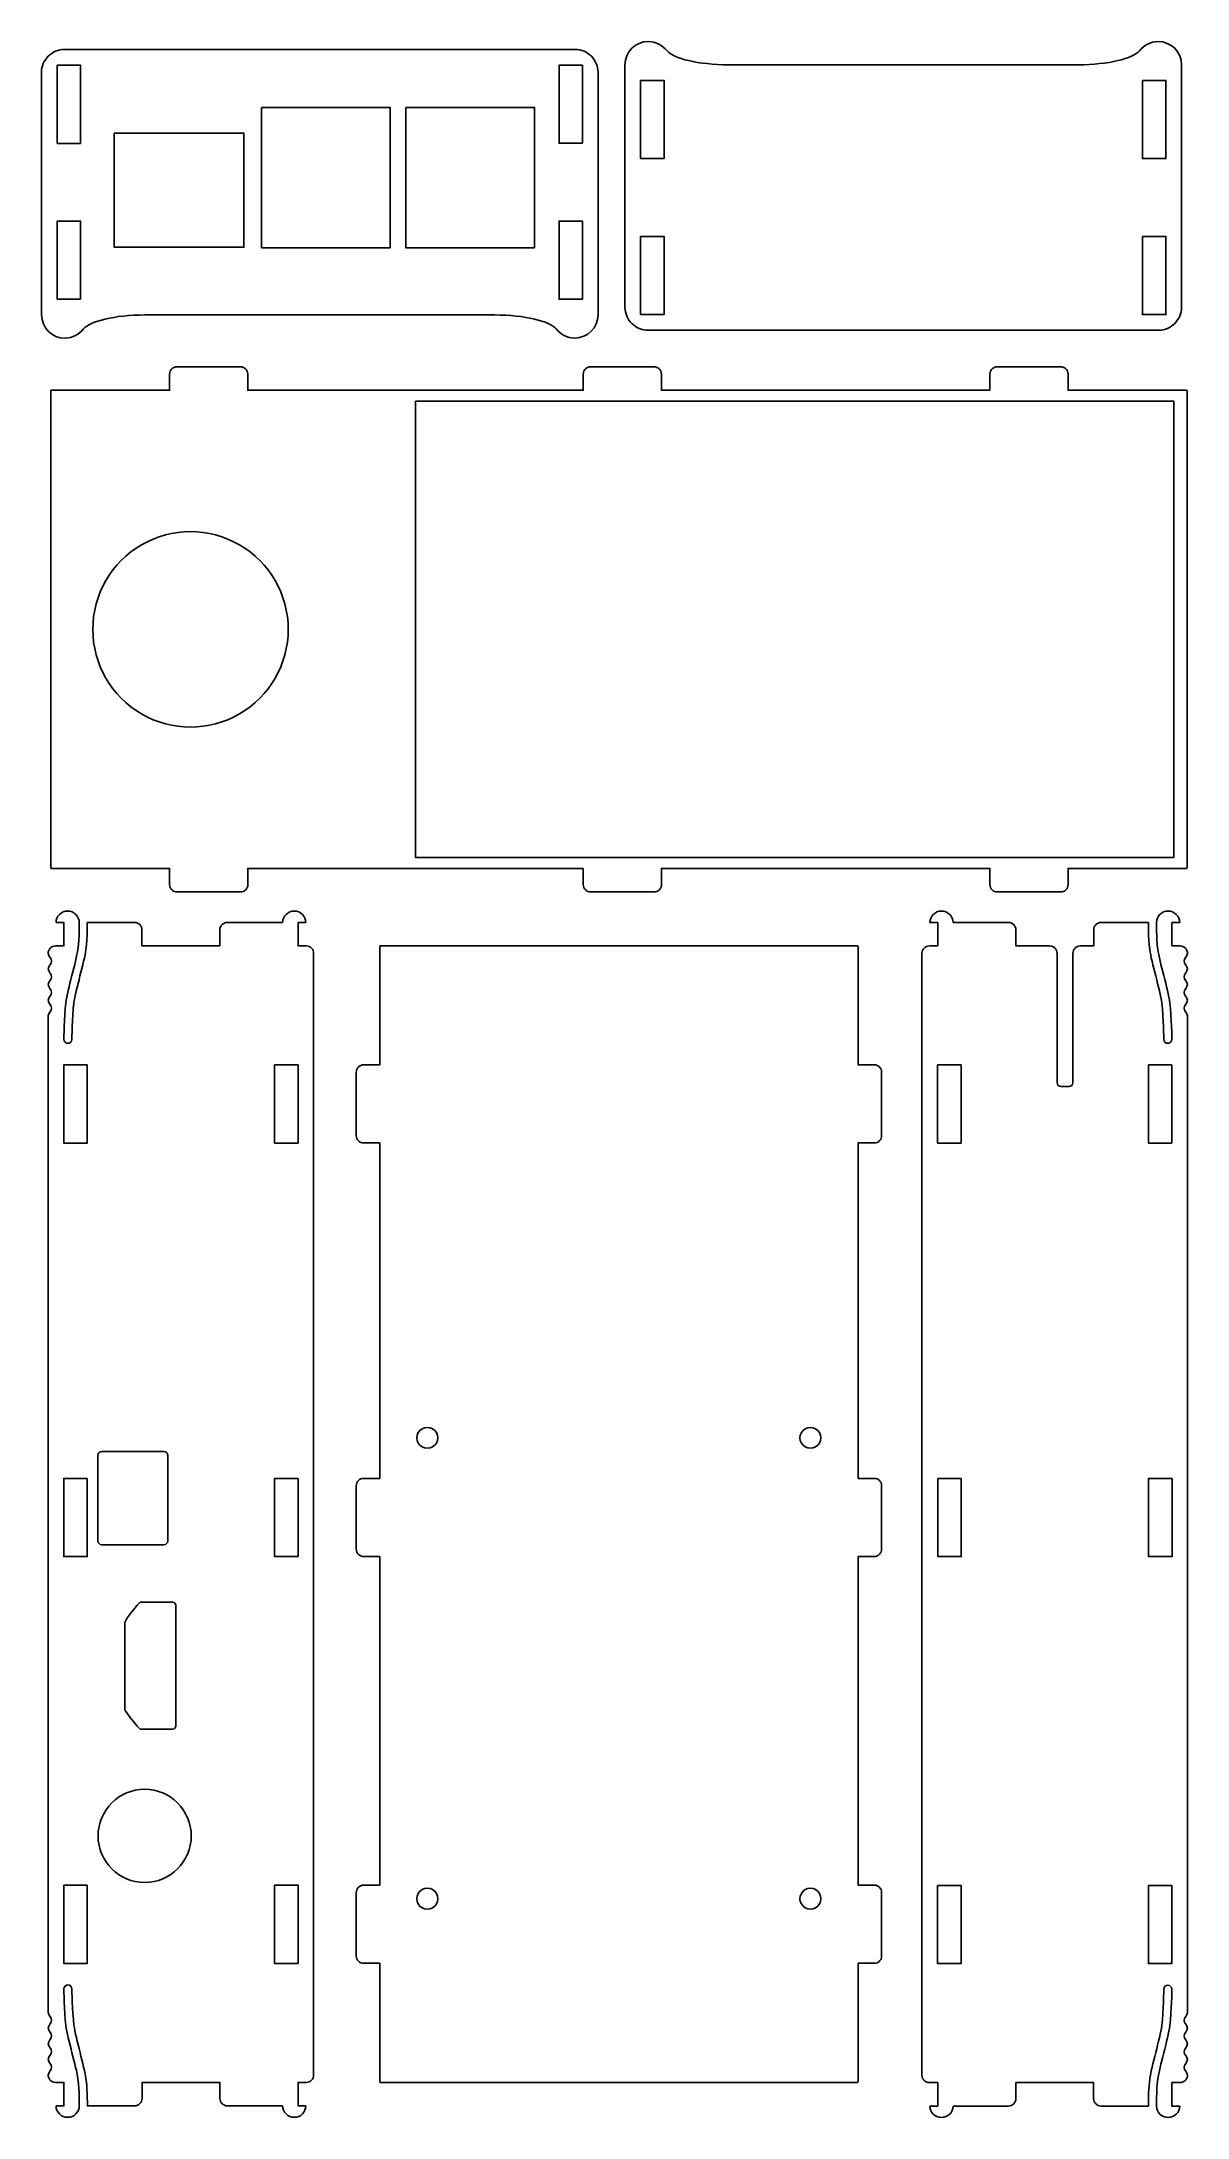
# Model space of a CAD drawing. Extents: x 50 to 197, y 7 to 273.
import ezdxf

# ---------------------------------------------------------------- set-up
doc = ezdxf.new("R2010")
doc.units = 0
doc.layers.add('case', color=7, linetype='CONTINUOUS')

msp = doc.modelspace()

# ---------------------------------------------------------------- linework, layer by layer
at = {"layer": 'case', "color": 1}
for points in [[(118.175625, 272.019759), (52.86764, 272.019759)], [(49.921947, 269.065247), (49.921947, 238.056083)], [(121.121321, 238.056083), (121.121321, 269.065247)], [(124.561995, 270.072034), (124.561995, 239.062868)], [(182.532202, 270.072034), (137.791161, 270.072034)], [(195.761369, 239.062868), (195.761369, 270.072034)], [(63.151116, 238.056083), (107.900973, 238.056083)], [(127.507689, 236.108353), (192.815675, 236.108353)], [(75.36881, 231.422228), (67.25492, 231.422228)], [(128.285476, 231.422228), (120.171586, 231.422228)], [(180.301085, 231.422228), (172.187195, 231.422228)], [(66.311239, 230.478547), (66.311239, 228.423615), (51.194712, 228.423615)], [(119.227905, 230.478547), (119.227905, 228.423615), (76.312489, 228.423615), (76.312489, 230.478547)], [(171.243516, 230.478547), (171.243516, 228.423615), (129.229155, 228.423615), (129.229155, 230.478547)], [(196.378933, 228.423615), (181.244766, 228.423615), (181.244766, 230.478547)], [(51.097697, 228.326603), (51.097697, 167.322506)], [(196.475945, 167.322506), (196.475945, 228.326603)], [(51.194712, 167.225491), (66.311239, 167.225491), (66.311239, 165.170562)], [(76.312489, 165.170562), (76.312489, 167.225491), (119.227905, 167.225491)], [(119.227905, 167.225491), (119.227905, 165.170562)], [(129.229155, 165.170562), (129.229155, 167.225491), (171.243516, 167.225491), (171.243516, 165.170562)], [(181.244766, 165.170562), (181.244766, 167.225491), (196.378933, 167.225491)], [(67.25492, 164.226881), (75.36881, 164.226881)], [(120.171586, 164.226881), (128.285476, 164.226881)], [(172.187195, 164.226881), (180.301085, 164.226881)], [(51.775036, 160.312181), (52.780453, 160.312181), (52.780453, 157.313571), (51.713309, 157.313571)], [(61.829203, 160.312181), (55.779081, 160.312181)], [(80.764558, 160.312181), (73.673725, 160.312181)], [(83.789619, 157.313571), (82.731286, 157.313571), (82.731286, 160.312181), (83.736702, 160.312181)], [(163.498242, 157.313481), (164.565394, 157.313481), (164.565394, 160.312094), (163.568798, 160.312094)], [(166.532131, 160.312094), (173.622965, 160.312094)], [(185.467477, 160.312094), (191.517616, 160.312094)], [(195.521643, 160.312094), (194.525048, 160.312094), (194.525048, 157.313481), (195.57456, 157.313481)], [(72.730036, 159.3685), (72.730036, 157.313571), (62.772892, 157.313571), (62.772892, 159.3685)], [(93.187719, 157.217657), (93.187719, 142.101127), (91.132791, 142.101127)], [(154.288832, 157.314669), (93.284734, 157.314669)], [(156.440775, 142.101127), (154.385844, 142.101127), (154.385844, 157.217657)], [(174.566643, 159.368412), (174.566643, 157.313481), (178.896992, 157.313481)], [(182.804006, 157.313481), (184.523798, 157.313481), (184.523798, 159.368412)], [(84.733388, 12.829517), (84.733388, 156.369889), (84.733308, 156.369889)], [(162.55456, 12.807993), (162.55456, 156.369802)], [(179.840673, 156.343344), (179.840673, 139.815704)], [(181.860325, 139.815704), (181.860325, 156.343344)], [(50.769619, 148.353014), (50.769619, 20.846392)], [(196.518241, 148.352927), (196.518241, 20.824868)], [(90.189109, 141.157449), (90.189109, 133.043559)], [(157.384457, 133.043559), (157.384457, 141.157449)], [(180.343381, 139.321814), (181.366435, 139.321814)], [(91.132791, 132.099877), (93.187719, 132.099877), (93.187719, 89.184461), (91.132791, 89.184461)], [(156.440775, 89.184461), (154.385844, 89.184461), (154.385844, 132.099877), (156.440775, 132.099877)], [(57.128456, 81.189031), (57.128456, 92.125141)], [(57.631165, 92.619031), (65.568665, 92.619031)], [(66.071373, 92.125141), (66.071373, 81.189031)], [(90.189109, 88.240783), (90.189109, 80.126893)], [(157.384457, 80.126893), (157.384457, 88.240783)], [(65.568665, 80.686323), (57.631165, 80.686323)], [(91.132791, 79.183211), (93.187719, 79.183211), (93.187719, 37.129887)], [(156.440775, 37.129887), (154.385844, 37.129887), (154.385844, 79.183211), (156.440775, 79.183211)], [(62.561225, 73.322085), (66.732831, 73.322085)], [(60.559308, 59.669585), (60.56804, 70.755626)], [(66.7241, 57.103127), (62.561305, 57.103127)], [(90.189109, 36.186206), (90.189109, 28.072321)], [(93.187719, 37.129887), (91.132791, 37.129887)], [(157.384457, 28.072321), (157.384457, 36.186206)], [(91.132791, 27.12864), (93.187719, 27.12864), (93.187719, 11.994473)], [(154.385844, 11.994473), (154.385844, 27.12864), (156.440775, 27.12864)], [(51.713309, 11.885836), (52.780453, 11.885836), (52.780453, 8.887225), (51.783873, 8.887225)], [(62.781808, 9.830907), (62.781808, 11.885836), (72.738952, 11.885836), (72.738952, 9.830907)], [(83.736808, 8.887225), (82.740202, 8.887225), (82.740202, 11.885836), (83.789725, 11.885836)], [(93.284734, 11.897459), (154.288832, 11.897459)], [(163.559977, 8.865701), (164.565394, 8.865701), (164.565394, 11.864312), (163.498242, 11.864312)], [(184.514977, 9.80938), (184.514977, 11.864312), (174.566643, 11.864312), (174.566643, 9.80938)], [(195.57456, 11.864312), (194.516227, 11.864312), (194.516227, 8.865701), (195.521643, 8.865701)], [(55.779161, 8.887225), (61.838119, 8.887225)], [(73.682642, 8.887225), (80.764638, 8.887225)], [(173.622965, 8.865701), (166.532131, 8.865701)], [(191.517616, 8.865701), (185.458658, 8.865701)]]:
    msp.add_lwpolyline(points, dxfattribs=at)
for points in [[(127.542967, 273.044186)], [(54.923482, 260.015917), (54.923482, 270.015924), (51.923483, 270.015924), (51.923483, 260.015917)], [(119.122891, 260.017002), (119.122891, 270.017006), (116.122892, 270.017006), (116.122892, 260.017002)], [(126.559562, 268.065633), (126.559562, 258.065632), (129.559561, 258.065632), (129.559561, 268.065633)], [(190.758969, 268.066718), (190.758969, 258.066714), (193.758968, 258.066714), (193.758968, 268.066718)], [(78.069584, 264.611444), (94.537339, 264.611444), (94.537339, 246.647318), (78.069584, 246.647318)], [(96.507163, 264.611444), (112.974919, 264.611444), (112.974919, 246.647318), (96.507163, 246.647318)], [(59.222718, 261.337908), (75.820292, 261.337908), (75.820292, 246.727546), (59.222718, 246.727546)], [(54.923482, 240.059931), (54.923482, 250.059938), (51.923483, 250.059938), (51.923483, 240.059931)], [(119.122891, 240.061043), (119.122891, 250.061049), (116.122892, 250.061049), (116.122892, 240.061043)], [(126.559562, 248.109697), (126.559562, 238.109696), (129.559561, 238.109696), (129.559561, 248.109697)], [(190.758969, 248.110795), (190.758969, 238.110794), (193.758968, 238.110794), (193.758968, 248.110795)], [(97.772917, 227.02453), (194.772915, 227.02453), (194.772915, 168.624531), (97.772917, 168.624531)], [(81.481459, 197.824558)], [(55.770244, 142.091208), (55.770244, 132.089958), (52.771642, 132.089958), (52.771642, 142.091208)], [(82.731286, 142.091208), (82.731286, 132.089958), (79.732683, 132.089958), (79.732683, 142.091208)], [(164.556575, 142.091121), (164.556575, 132.089871), (167.555185, 132.089871), (167.555185, 142.091121)], [(191.517616, 142.091121), (191.517616, 132.089871), (194.516227, 132.089871), (194.516227, 142.091121)], [(99.281783, 93.033694)], [(148.283086, 93.033694)], [(66.071373, 92.125141)], [(55.770244, 89.174542), (55.770244, 79.173292), (52.771642, 79.173292), (52.771642, 89.174542)], [(82.731286, 89.174542), (82.731286, 79.173292), (79.732683, 79.173292), (79.732683, 89.174542)], [(167.585369, 89.174542), (167.585369, 79.173292), (164.586767, 79.173292), (164.586767, 89.174542)], [(194.546416, 89.174542), (194.546416, 79.173292), (191.547805, 79.173292), (191.547805, 89.174542)], [(67.103248, 72.94285)], [(69.078786, 43.43299)], [(55.770244, 37.118267), (55.770244, 27.117017), (52.771642, 27.117017), (52.771642, 37.118267)], [(82.731286, 37.118267), (82.731286, 27.117017), (79.732683, 27.117017), (79.732683, 37.118267)], [(164.556575, 37.087922), (164.556575, 27.095493), (167.555185, 27.095493), (167.555185, 37.087922)], [(191.517616, 37.087922), (191.517616, 27.095493), (194.516227, 27.095493), (194.516227, 37.087922)], [(99.28083, 34.058985)], [(148.282134, 34.058985)]]:
    msp.add_lwpolyline(points, close=True, dxfattribs=at)
for points in [[(50.786253, 271.155455), (50.519679, 270.887959), (50.300336, 270.565463), (50.151253, 270.211774)], [(51.721114, 271.790455), (51.368643, 271.640854), (51.052827, 271.422951), (50.786253, 271.155455)], [(52.86764, 272.019759), (52.460867, 272.019759), (52.073585, 271.940056), (51.721114, 271.790455)], [(119.322154, 271.790455), (118.969682, 271.940056), (118.582401, 272.019759), (118.175625, 272.019759)], [(120.257015, 271.155455), (119.990444, 271.422954), (119.674627, 271.640854), (119.322154, 271.790455)], [(120.892015, 270.211774), (120.74293, 270.565469), (120.523588, 270.887956), (120.257015, 271.155455)], [(127.542967, 273.044186), (125.893776, 273.044186), (124.561995, 271.712184), (124.561995, 270.072034)], [(129.941855, 271.844743), (129.371493, 272.551008), (128.524027, 273.044186), (127.542967, 273.044186)], [(137.791161, 270.072034), (133.949607, 270.072034), (130.724175, 270.876013), (129.941855, 271.844743)], [(190.372687, 271.844743), (189.590367, 270.876013), (186.373757, 270.072034), (182.532202, 270.072034)], [(192.771577, 273.044186), (191.790515, 273.044186), (190.94305, 272.551008), (190.372687, 271.844743)], [(195.761369, 270.072034), (195.761369, 271.712184), (194.420767, 273.044186), (192.771577, 273.044186)], [(50.151253, 270.211774), (50.002169, 269.858084), (49.921947, 269.473425), (49.921947, 269.065247)], [(121.121321, 269.065247), (121.121321, 269.473433), (121.041102, 269.858079), (120.892015, 270.211774)], [(49.921947, 238.056083), (49.921947, 236.415931), (51.262548, 235.083913), (52.911739, 235.083913)], [(55.30181, 236.283375), (56.08413, 237.252094), (59.309559, 238.056083), (63.151116, 238.056083)], [(107.900973, 238.056083), (111.742527, 238.056083), (114.959136, 237.252094), (115.741458, 236.283375)], [(118.140348, 235.09275), (119.789538, 235.09275), (121.121321, 236.415957), (121.121321, 238.056083)], [(124.561995, 239.062868), (124.561995, 238.654685), (124.642216, 238.261212), (124.7913, 237.90752)], [(124.7913, 237.90752), (124.940384, 237.553828), (125.159726, 237.240154), (125.4263, 236.97266)], [(125.4263, 236.97266), (125.692874, 236.705163), (126.008691, 236.487261), (126.361161, 236.33766)], [(193.962202, 236.33766), (194.314672, 236.487261), (194.630489, 236.705163), (194.897062, 236.97266)], [(194.897062, 236.97266), (195.163635, 237.240154), (195.38298, 237.562646), (195.532062, 237.916339)], [(195.532062, 237.916339), (195.681147, 238.270031), (195.761369, 238.654685), (195.761369, 239.062868)], [(52.911739, 235.083913), (53.8928, 235.083913), (54.731447, 235.577096), (55.30181, 236.283375)], [(115.741458, 236.283375), (116.311818, 235.57707), (117.159286, 235.09275), (118.140348, 235.09275)], [(126.361161, 236.33766), (126.713632, 236.188059), (127.100916, 236.108353), (127.507689, 236.108353)], [(192.815675, 236.108353), (193.222451, 236.108353), (193.609732, 236.188059), (193.962202, 236.33766)], [(66.584644, 231.148823), (66.499244, 231.063426), (66.429553, 230.961877), (66.381795, 230.848963)], [(66.884504, 231.351672), (66.77159, 231.303914), (66.670041, 231.23422), (66.584644, 231.148823)], [(67.25492, 231.422228), (67.124611, 231.422228), (66.997417, 231.399421), (66.884504, 231.351672)], [(75.730406, 231.351672), (75.617492, 231.399429), (75.49912, 231.422228), (75.36881, 231.422228)], [(76.030268, 231.148823), (75.944869, 231.23422), (75.843322, 231.303914), (75.730406, 231.351672)], [(76.233114, 230.848963), (76.185357, 230.961877), (76.115665, 231.063426), (76.030268, 231.148823)], [(119.501309, 231.148823), (119.41591, 231.063426), (119.346219, 230.961877), (119.298461, 230.848963)], [(119.80117, 231.351672), (119.688256, 231.303914), (119.586706, 231.23422), (119.501309, 231.148823)], [(120.171586, 231.422228), (120.041276, 231.422228), (119.914083, 231.399421), (119.80117, 231.351672)], [(128.647071, 231.351672), (128.534158, 231.399429), (128.415786, 231.422228), (128.285476, 231.422228)], [(128.946934, 231.148823), (128.861535, 231.23422), (128.759988, 231.303914), (128.647071, 231.351672)], [(129.14978, 230.848963), (129.102022, 230.961877), (129.032331, 231.063426), (128.946934, 231.148823)], [(171.516918, 231.148823), (171.431521, 231.063426), (171.361827, 230.961877), (171.31407, 230.848963)], [(171.816779, 231.351672), (171.703865, 231.303914), (171.602315, 231.23422), (171.516918, 231.148823)], [(172.187195, 231.422228), (172.056885, 231.422228), (171.929695, 231.399421), (171.816779, 231.351672)], [(180.671501, 231.351672), (180.558588, 231.399429), (180.431395, 231.422228), (180.301085, 231.422228)], [(180.971362, 231.148823), (180.885965, 231.23422), (180.784415, 231.303914), (180.671501, 231.351672)], [(181.165391, 230.848963), (181.117631, 230.961877), (181.056761, 231.063426), (180.971362, 231.148823)], [(66.381795, 230.848963), (66.334038, 230.73605), (66.311239, 230.608856), (66.311239, 230.478547)], [(76.312489, 230.478547), (76.312489, 230.608856), (76.280871, 230.73605), (76.233114, 230.848963)], [(119.298461, 230.848963), (119.250704, 230.73605), (119.227905, 230.608856), (119.227905, 230.478547)], [(129.229155, 230.478547), (129.229155, 230.608856), (129.197537, 230.73605), (129.14978, 230.848963)], [(171.31407, 230.848963), (171.266313, 230.73605), (171.243516, 230.608856), (171.243516, 230.478547)], [(181.244766, 230.478547), (181.244766, 230.608856), (181.213149, 230.73605), (181.165391, 230.848963)], [(51.194712, 228.423615), (51.139311, 228.423615), (51.097697, 228.382001), (51.097697, 228.326603)], [(196.475945, 228.326603), (196.475945, 228.382001), (196.434297, 228.425552), (196.378933, 228.423615)], [(62.731459, 208.649876), (66.598972, 210.882786), (71.363945, 210.882786), (75.231459, 208.649876)], [(56.481459, 197.824558), (56.481459, 202.290378), (58.863945, 206.416966), (62.731459, 208.649876)], [(75.231459, 208.649876), (79.098972, 206.416966), (81.481459, 202.290378), (81.481459, 197.824558)], [(62.731459, 186.999241), (58.863945, 189.232151), (56.481459, 193.358738), (56.481459, 197.824558)], [(81.481459, 197.824558), (81.481459, 193.358738), (79.098972, 189.232151), (75.231459, 186.999241)], [(75.231459, 186.999241), (71.363945, 184.766331), (66.598972, 184.766331), (62.731459, 186.999241)], [(51.097697, 167.322506), (51.097697, 167.267105), (51.139311, 167.225491), (51.194712, 167.225491)], [(66.311239, 165.170562), (66.311239, 165.04025), (66.342857, 164.913059), (66.390614, 164.800145)], [(66.390614, 164.800145), (66.438371, 164.687229), (66.508065, 164.585677), (66.593462, 164.500283)], [(76.039087, 164.500283), (76.124484, 164.585677), (76.194175, 164.687229), (76.241935, 164.800145)], [(76.241935, 164.800145), (76.289692, 164.913059), (76.312489, 165.04025), (76.312489, 165.170562)], [(119.227905, 165.170562), (119.227905, 165.04025), (119.259522, 164.913059), (119.30728, 164.800145)], [(119.30728, 164.800145), (119.355037, 164.687229), (119.424731, 164.585677), (119.510128, 164.500283)], [(128.955753, 164.500283), (129.04115, 164.585677), (129.110841, 164.687229), (129.158601, 164.800145)], [(129.158601, 164.800145), (129.206358, 164.913059), (129.229155, 165.04025), (129.229155, 165.170562)], [(171.243516, 165.170562), (171.243516, 165.04025), (171.275131, 164.913059), (171.322891, 164.800145)], [(171.322891, 164.800145), (171.370649, 164.687229), (171.44034, 164.585677), (171.525737, 164.500283)], [(180.971362, 164.500283), (181.056761, 164.585677), (181.126453, 164.687229), (181.17421, 164.800145)], [(181.17421, 164.800145), (181.221967, 164.913059), (181.244766, 165.04025), (181.244766, 165.170562)], [(196.378933, 167.225491), (196.434331, 167.225491), (196.475945, 167.267105), (196.475945, 167.322506)], [(66.593462, 164.500283), (66.678859, 164.414888), (66.780409, 164.345194), (66.893322, 164.297437)], [(66.893322, 164.297437), (67.006239, 164.249677), (67.124611, 164.226881), (67.25492, 164.226881)], [(75.36881, 164.226881), (75.49912, 164.226881), (75.626311, 164.249688), (75.739227, 164.297437)], [(75.739227, 164.297437), (75.85214, 164.345194), (75.95369, 164.414888), (76.039087, 164.500283)], [(119.510128, 164.500283), (119.595525, 164.414888), (119.697075, 164.345194), (119.809988, 164.297437)], [(119.809988, 164.297437), (119.922904, 164.249677), (120.041276, 164.226881), (120.171586, 164.226881)], [(128.285476, 164.226881), (128.415786, 164.226881), (128.542976, 164.249688), (128.655893, 164.297437)], [(128.655893, 164.297437), (128.768806, 164.345194), (128.870356, 164.414888), (128.955753, 164.500283)], [(171.525737, 164.500283), (171.611136, 164.414888), (171.712683, 164.345194), (171.8256, 164.297437)], [(171.8256, 164.297437), (171.938513, 164.249677), (172.056885, 164.226881), (172.187195, 164.226881)], [(180.301085, 164.226881), (180.431395, 164.226881), (180.558588, 164.249688), (180.671501, 164.297437)], [(180.671501, 164.297437), (180.784415, 164.345194), (180.885965, 164.414888), (180.971362, 164.500283)], [(53.256703, 161.776208), (52.437076, 161.776208), (51.775036, 161.121777), (51.775036, 160.312181)], [(54.747206, 160.312181), (54.747206, 161.121777), (54.076329, 161.776208), (53.256703, 161.776208)], [(54.570809, 156.872598), (54.778427, 158.451996), (54.747206, 160.312181), (54.747206, 160.312181)], [(55.779081, 160.312181), (55.779081, 160.312181), (55.811043, 158.422363), (55.602684, 156.837321)], [(62.199619, 160.241625), (62.086722, 160.289382), (61.95951, 160.312181), (61.829203, 160.312181)], [(62.499498, 160.038779), (62.414091, 160.124176), (62.312543, 160.193867), (62.199619, 160.241625)], [(62.702328, 159.738916), (62.65457, 159.851832), (62.584879, 159.953379), (62.499498, 160.038779)], [(62.772892, 159.3685), (62.772892, 159.498812), (62.750138, 159.626003), (62.702328, 159.738916)], [(72.809411, 159.738916), (72.761654, 159.626003), (72.730036, 159.498812), (72.730036, 159.3685)], [(73.012267, 160.038779), (72.926859, 159.953379), (72.857168, 159.851832), (72.809411, 159.738916)], [(73.312119, 160.241625), (73.199221, 160.193867), (73.097674, 160.124176), (73.012267, 160.038779)], [(73.673725, 160.312181), (73.543418, 160.312181), (73.425043, 160.289374), (73.312119, 160.241625)], [(82.246225, 161.776208), (81.426599, 161.776208), (80.764558, 161.121777), (80.764558, 160.312181)], [(83.736702, 160.312181), (83.736702, 161.121777), (83.065851, 161.776208), (82.246225, 161.776208)], [(163.568798, 160.312094), (163.568798, 161.12169), (164.230839, 161.776121), (165.050465, 161.776121)], [(165.050465, 161.776121), (165.870088, 161.776121), (166.532131, 161.12169), (166.532131, 160.312094)], [(173.622965, 160.312094), (173.753275, 160.312094), (173.880465, 160.289287), (173.993381, 160.241537)], [(173.993381, 160.241537), (174.106295, 160.19378), (174.207845, 160.124086), (174.293242, 160.038689)], [(174.293242, 160.038689), (174.378639, 159.953292), (174.448332, 159.851742), (174.49609, 159.738829)], [(174.49609, 159.738829), (174.543847, 159.625915), (174.566643, 159.498722), (174.566643, 159.368412)], [(184.523798, 159.368412), (184.523798, 159.498722), (184.546605, 159.625915), (184.594352, 159.738829)], [(184.594352, 159.738829), (184.642109, 159.851742), (184.711803, 159.953292), (184.7972, 160.038689)], [(184.7972, 160.038689), (184.882597, 160.124086), (184.984146, 160.19378), (185.09706, 160.241537)], [(185.09706, 160.241537), (185.209976, 160.289294), (185.337167, 160.312094), (185.467477, 160.312094)], [(191.517616, 160.312094), (191.517616, 160.312094), (191.485636, 158.422273), (191.694006, 156.837231)], [(192.725881, 156.87251), (192.518249, 158.451906), (192.549491, 160.312094), (192.549491, 160.312094)], [(192.549491, 160.312094), (192.549491, 161.12169), (193.220353, 161.776121), (194.039977, 161.776121)], [(194.039977, 161.776121), (194.859603, 161.776121), (195.521643, 161.12169), (195.521643, 160.312094)], [(50.848994, 156.740306), (50.801237, 156.627392), (50.769619, 156.500199), (50.769619, 156.369889)], [(51.04304, 157.040166), (50.957632, 156.954769), (50.896752, 156.85322), (50.848994, 156.740306)], [(51.342892, 157.243014), (51.229968, 157.195257), (51.128421, 157.125566), (51.04304, 157.040166)], [(51.713309, 157.313571), (51.583002, 157.313571), (51.45579, 157.290764), (51.342892, 157.243014)], [(53.027415, 150.011071), (53.260433, 151.7837), (54.363164, 155.293202), (54.570809, 156.872598)], [(55.602684, 156.837321), (55.394324, 155.252279), (54.291488, 151.742015), (54.05929, 149.975791)], [(84.160036, 157.243014), (84.047138, 157.290772), (83.919926, 157.313571), (83.789619, 157.313571)], [(84.459914, 157.040166), (84.374507, 157.125566), (84.27296, 157.195257), (84.160036, 157.243014)], [(84.662744, 156.740306), (84.614987, 156.85322), (84.545295, 156.954769), (84.459914, 157.040166)], [(84.733308, 156.369889), (84.733308, 156.500199), (84.710554, 156.627392), (84.662744, 156.740306)], [(93.284734, 157.314669), (93.229333, 157.314669), (93.187719, 157.273055), (93.187719, 157.217657)], [(154.385844, 157.217657), (154.385844, 157.273055), (154.34423, 157.314669), (154.288832, 157.314669)], [(162.55456, 156.369802), (162.55456, 156.500112), (162.586178, 156.627302), (162.633935, 156.740219)], [(162.633935, 156.740219), (162.681693, 156.853132), (162.751389, 156.954682), (162.836783, 157.040079)], [(162.836783, 157.040079), (162.922178, 157.125476), (163.02373, 157.195167), (163.136644, 157.242927)], [(163.136644, 157.242927), (163.24956, 157.290684), (163.36812, 157.320495), (163.498242, 157.313481)], [(178.896992, 157.313481), (179.027301, 157.313481), (179.154495, 157.283146), (179.267408, 157.234106)], [(179.267408, 157.234106), (179.380322, 157.185068), (179.481872, 157.118943), (179.567268, 157.03126)], [(179.567268, 157.03126), (179.652668, 156.943575), (179.722359, 156.838517), (179.770117, 156.722579)], [(181.9397, 156.722579), (181.987457, 156.838517), (182.057148, 156.943575), (182.142548, 157.03126)], [(182.142548, 157.03126), (182.227945, 157.118943), (182.329495, 157.185068), (182.442408, 157.234106)], [(182.442408, 157.234106), (182.555322, 157.283146), (182.673768, 157.317838), (182.804006, 157.313481)], [(191.694006, 156.837231), (191.902379, 155.252189), (193.005215, 151.741927), (193.237408, 149.975704)], [(194.269283, 150.010981), (194.036249, 151.78361), (192.93351, 155.293115), (192.725881, 156.87251)], [(195.57456, 157.313481), (195.704872, 157.313481), (195.832063, 157.290674), (195.944977, 157.242927)], [(195.944977, 157.242927), (196.057893, 157.195167), (196.15944, 157.125476), (196.244839, 157.040079)], [(196.244839, 157.040079), (196.330236, 156.954682), (196.399928, 156.853132), (196.447685, 156.740219)], [(196.447685, 156.740219), (196.495442, 156.627302), (196.518241, 156.500112), (196.518241, 156.369802)], [(50.769619, 156.369889), (50.769619, 156.006177), (51.20179, 155.728185), (51.20179, 155.364473)], [(51.20179, 155.364473), (51.20179, 155.000761), (50.769619, 154.731587), (50.769619, 154.367875)], [(50.769619, 154.367875), (50.769619, 154.004165), (51.20179, 153.72617), (51.20179, 153.362458)], [(179.770117, 156.722579), (179.817874, 156.606641), (179.840673, 156.477141), (179.840673, 156.343344)], [(181.860325, 156.343344), (181.860325, 156.477141), (181.891943, 156.606641), (181.9397, 156.722579)], [(196.518241, 156.369802), (196.518241, 156.00609), (196.086089, 155.728095), (196.086089, 155.364385)], [(196.086089, 155.364385), (196.086089, 155.000673), (196.518241, 154.731497), (196.518241, 154.367787)], [(196.518241, 154.367787), (196.518241, 154.004073), (196.086089, 153.726077), (196.086089, 153.362371)], [(51.20179, 153.362458), (51.20179, 152.998748), (50.769619, 152.729572), (50.769619, 152.365862)], [(50.769619, 152.365862), (50.769619, 152.00215), (51.20179, 151.724155), (51.20179, 151.360446)], [(196.086089, 153.362371), (196.086089, 152.998658), (196.518241, 152.729485), (196.518241, 152.365773)], [(196.518241, 152.365773), (196.518241, 152.002063), (196.086089, 151.724068), (196.086089, 151.360356)], [(51.20179, 151.360446), (51.20179, 150.996736), (50.769619, 150.718741), (50.769619, 150.355029)], [(50.769619, 150.355029), (50.769619, 149.991317), (51.20179, 149.722143), (51.20179, 149.358431)], [(51.20179, 149.358431), (51.20179, 148.994719), (50.769619, 148.716727), (50.769619, 148.353014)], [(52.780453, 145.345583), (52.780453, 145.345583), (52.794476, 148.238445), (53.027415, 150.011071)], [(54.05929, 149.975791), (53.827144, 148.209571), (53.812328, 145.345583), (53.812328, 145.345583)], [(193.237408, 149.975704), (193.469593, 148.209481), (193.484352, 145.345496), (193.484352, 145.345496)], [(194.516227, 145.345496), (194.516227, 145.345496), (194.502309, 148.238355), (194.269283, 150.010981)], [(196.086089, 151.360356), (196.086089, 150.996646), (196.518241, 150.718651), (196.518241, 150.354939)], [(196.518241, 150.354939), (196.518241, 149.99123), (196.086089, 149.722053), (196.086089, 149.358344)], [(196.086089, 149.358344), (196.086089, 148.994632), (196.518241, 148.716637), (196.518241, 148.352927)], [(53.291998, 144.851696), (53.006592, 144.851696), (52.780453, 145.07039), (52.780453, 145.345583)], [(53.812328, 145.345583), (53.812328, 145.07039), (53.577378, 144.851696), (53.291998, 144.851696)], [(193.484352, 145.345496), (193.484352, 145.0703), (193.719317, 144.851606), (194.0047, 144.851606)], [(194.0047, 144.851606), (194.290082, 144.851606), (194.516227, 145.0703), (194.516227, 145.345496)], [(90.259666, 141.519044), (90.211906, 141.40613), (90.189109, 141.287758), (90.189109, 141.157449)], [(90.462511, 141.818907), (90.377117, 141.733507), (90.307423, 141.63196), (90.259666, 141.519044)], [(90.762374, 142.021752), (90.649458, 141.973995), (90.547905, 141.904304), (90.462511, 141.818907)], [(91.132791, 142.101127), (91.002478, 142.101127), (90.875288, 142.069512), (90.762374, 142.021752)], [(156.811192, 142.030574), (156.698278, 142.078331), (156.571085, 142.101127), (156.440775, 142.101127)], [(157.111052, 141.827725), (157.025655, 141.913122), (156.924105, 141.982816), (156.811192, 142.030574)], [(157.3139, 141.527865), (157.266143, 141.640779), (157.196449, 141.742328), (157.111052, 141.827725)], [(157.384457, 141.157449), (157.384457, 141.287758), (157.361649, 141.414949), (157.3139, 141.527865)], [(179.840673, 139.815704), (179.840673, 139.542958), (180.066378, 139.321814), (180.343381, 139.321814)], [(181.366435, 139.321814), (181.643435, 139.321814), (181.860325, 139.542958), (181.860325, 139.815704)], [(90.189109, 133.043559), (90.189109, 132.913249), (90.211916, 132.786056), (90.259666, 132.673142)], [(157.3139, 132.681961), (157.361657, 132.794877), (157.384457, 132.913249), (157.384457, 133.043559)], [(90.259666, 132.673142), (90.307423, 132.560229), (90.377117, 132.458679), (90.462511, 132.373282)], [(90.462511, 132.373282), (90.547905, 132.287882), (90.649458, 132.218191), (90.762374, 132.170434)], [(90.762374, 132.170434), (90.875288, 132.122677), (91.002478, 132.099877), (91.132791, 132.099877)], [(156.440775, 132.099877), (156.571085, 132.099877), (156.698278, 132.131495), (156.811192, 132.179252)], [(156.811192, 132.179252), (156.924105, 132.227012), (157.025655, 132.296704), (157.111052, 132.382101)], [(157.111052, 132.382101), (157.196449, 132.467497), (157.266143, 132.569047), (157.3139, 132.681961)], [(98.12337, 95.042207), (98.362313, 95.456497), (98.803897, 95.711711), (99.281783, 95.711711)], [(99.281783, 95.711711), (99.759668, 95.711711), (100.201253, 95.456497), (100.440195, 95.042207)], [(147.124674, 95.042207), (147.363616, 95.456497), (147.805201, 95.711711), (148.283086, 95.711711)], [(148.283086, 95.711711), (148.760972, 95.711711), (149.202556, 95.456497), (149.441499, 95.042207)], [(98.12337, 93.703198), (97.884427, 94.117489), (97.884427, 94.627916), (98.12337, 95.042207)], [(99.281783, 93.033694), (98.803897, 93.033694), (98.362313, 93.288907), (98.12337, 93.703198)], [(100.440195, 93.703198), (100.201253, 93.288907), (99.759668, 93.033694), (99.281783, 93.033694)], [(100.440195, 95.042207), (100.679138, 94.627916), (100.679138, 94.117489), (100.440195, 93.703198)], [(147.124674, 93.703198), (146.885731, 94.117489), (146.885731, 94.627916), (147.124674, 95.042207)], [(148.283086, 93.033694), (147.805201, 93.033694), (147.363616, 93.288907), (147.124674, 93.703198)], [(149.441499, 93.703198), (149.202556, 93.288907), (148.760972, 93.033694), (148.283086, 93.033694)], [(149.441499, 95.042207), (149.680442, 94.627916), (149.680442, 94.117489), (149.441499, 93.703198)], [(57.128456, 92.125141), (57.128456, 92.402141), (57.354146, 92.619031), (57.631165, 92.619031)], [(65.568665, 92.619031), (65.845657, 92.619031), (66.071373, 92.402141), (66.071373, 92.125141)], [(90.259666, 88.602378), (90.211906, 88.489464), (90.189109, 88.371092), (90.189109, 88.240783)], [(90.462511, 88.902241), (90.377117, 88.816841), (90.307423, 88.715294), (90.259666, 88.602378)], [(90.762374, 89.105086), (90.649458, 89.057329), (90.547905, 88.987638), (90.462511, 88.902241)], [(91.132791, 89.184461), (91.002478, 89.184461), (90.875288, 89.152846), (90.762374, 89.105086)], [(156.811192, 89.113908), (156.698278, 89.161665), (156.571085, 89.184461), (156.440775, 89.184461)], [(157.111052, 88.911059), (157.025655, 88.996456), (156.924105, 89.06615), (156.811192, 89.113908)], [(157.3139, 88.611199), (157.266143, 88.724113), (157.196449, 88.825662), (157.111052, 88.911059)], [(157.384457, 88.240783), (157.384457, 88.371092), (157.361649, 88.498283), (157.3139, 88.611199)], [(57.631165, 80.686323), (57.354146, 80.686323), (57.128456, 80.912028), (57.128456, 81.189031)], [(66.071373, 81.189031), (66.071373, 80.912028), (65.845657, 80.686323), (65.568665, 80.686323)], [(90.189109, 80.126893), (90.189109, 79.996583), (90.211916, 79.86939), (90.259666, 79.756476)], [(90.259666, 79.756476), (90.307423, 79.643563), (90.377117, 79.542013), (90.462511, 79.456616)], [(157.111052, 79.465435), (157.196449, 79.550831), (157.266143, 79.652381), (157.3139, 79.765295)], [(157.3139, 79.765295), (157.361657, 79.878211), (157.384457, 79.996583), (157.384457, 80.126893)], [(90.462511, 79.456616), (90.547905, 79.371216), (90.649458, 79.301525), (90.762374, 79.253768)], [(90.762374, 79.253768), (90.875288, 79.206011), (91.002478, 79.183211), (91.132791, 79.183211)], [(156.440775, 79.183211), (156.571085, 79.183211), (156.698278, 79.214829), (156.811192, 79.262586)], [(156.811192, 79.262586), (156.924105, 79.310346), (157.025655, 79.380038), (157.111052, 79.465435)], [(60.56804, 70.755626), (60.568146, 70.962271), (62.354586, 73.322085), (62.561225, 73.322085)], [(66.732831, 73.322085), (66.940476, 73.322085), (67.103248, 73.150502), (67.103248, 72.94285)], [(67.103248, 72.94285), (67.103248, 67.974562), (67.094517, 62.441831), (67.094517, 57.473543)], [(62.561305, 57.103127), (62.354692, 57.103127), (60.559176, 59.462972), (60.559308, 59.669585)], [(67.094517, 57.473543), (67.094517, 57.26693), (66.930713, 57.103127), (66.7241, 57.103127)], [(57.154915, 43.43299), (57.154915, 46.724692), (59.825143, 49.394933), (63.11685, 49.394933)], [(63.11685, 49.394933), (66.408558, 49.394933), (69.078786, 46.724692), (69.078786, 43.43299)], [(63.11685, 37.471044), (59.825143, 37.471044), (57.154915, 40.141285), (57.154915, 43.43299)], [(69.078786, 43.43299), (69.078786, 40.141285), (66.408558, 37.471044), (63.11685, 37.471044)], [(90.259666, 36.547804), (90.211906, 36.43489), (90.189109, 36.316518), (90.189109, 36.186206)], [(90.462511, 36.847664), (90.377117, 36.762267), (90.307423, 36.660717), (90.259666, 36.547804)], [(90.762374, 37.050512), (90.649458, 37.002755), (90.547905, 36.933064), (90.462511, 36.847664)], [(91.132791, 37.129887), (91.002478, 37.129887), (90.875288, 37.098269), (90.762374, 37.050512)], [(98.122417, 34.728489), (97.883475, 35.14278), (97.883475, 35.653207), (98.122417, 36.067498)], [(98.122417, 36.067498), (98.36136, 36.481788), (98.802945, 36.737002), (99.28083, 36.737002)], [(99.28083, 34.058985), (98.802945, 34.058985), (98.36136, 34.314199), (98.122417, 34.728489)], [(99.28083, 36.737002), (99.758716, 36.737002), (100.2003, 36.481788), (100.439243, 36.067498)], [(100.439243, 34.728489), (100.2003, 34.314199), (99.758716, 34.058985), (99.28083, 34.058985)], [(100.439243, 36.067498), (100.678186, 35.653207), (100.678186, 35.14278), (100.439243, 34.728489)], [(147.123721, 34.728489), (146.884778, 35.14278), (146.884778, 35.653207), (147.123721, 36.067498)], [(147.123721, 36.067498), (147.362664, 36.481788), (147.804248, 36.737002), (148.282134, 36.737002)], [(148.282134, 34.058985), (147.804248, 34.058985), (147.362664, 34.314199), (147.123721, 34.728489)], [(148.282134, 36.737002), (148.760019, 36.737002), (149.201604, 36.481788), (149.440547, 36.067498)], [(149.440547, 34.728489), (149.201604, 34.314199), (148.760019, 34.058985), (148.282134, 34.058985)], [(149.440547, 36.067498), (149.679489, 35.653207), (149.679489, 35.14278), (149.440547, 34.728489)], [(156.811192, 37.059331), (156.698278, 37.107088), (156.571085, 37.129887), (156.440775, 37.129887)], [(157.111052, 36.856485), (157.025655, 36.941882), (156.924105, 37.011573), (156.811192, 37.059331)], [(157.3139, 36.556622), (157.266143, 36.669539), (157.196449, 36.771086), (157.111052, 36.856485)], [(157.384457, 36.186206), (157.384457, 36.316518), (157.361649, 36.443709), (157.3139, 36.556622)], [(90.189109, 28.072321), (90.189109, 27.942011), (90.211916, 27.814818), (90.259666, 27.701905)], [(90.259666, 27.701905), (90.307423, 27.588988), (90.377117, 27.487441), (90.462511, 27.402042)], [(90.462511, 27.402042), (90.547905, 27.316645), (90.649458, 27.246954), (90.762374, 27.199196)], [(90.762374, 27.199196), (90.875288, 27.151439), (91.002478, 27.12864), (91.132791, 27.12864)], [(156.440775, 27.12864), (156.571085, 27.12864), (156.698278, 27.160258), (156.811192, 27.208015)], [(156.811192, 27.208015), (156.924105, 27.255772), (157.025655, 27.316645), (157.111052, 27.402042)], [(157.111052, 27.402042), (157.196449, 27.487441), (157.266143, 27.588988), (157.3139, 27.701905)], [(157.3139, 27.701905), (157.361657, 27.814818), (157.384457, 27.942011), (157.384457, 28.072321)], [(52.780453, 23.853823), (52.780453, 24.129016), (53.015429, 24.356532), (53.300809, 24.356532)], [(53.300809, 24.356532), (53.586188, 24.356532), (53.812328, 24.129016), (53.812328, 23.853823)], [(194.0047, 24.326187), (193.719317, 24.326187), (193.484352, 24.107493), (193.484352, 23.832297)], [(194.516227, 23.832297), (194.516227, 24.107493), (194.290082, 24.326187), (194.0047, 24.326187)], [(53.036225, 19.197157), (52.803154, 20.969783), (52.780453, 23.853823), (52.780453, 23.853823)], [(53.812328, 23.853823), (53.812328, 23.853823), (53.835876, 20.998657), (54.0681, 19.232434)], [(193.484352, 23.832297), (193.484352, 23.832297), (193.469588, 20.968312), (193.237408, 19.202088)], [(194.269283, 19.17563), (194.502317, 20.948256), (194.516227, 23.832297), (194.516227, 23.832297)], [(50.769619, 20.846392), (50.769619, 20.48268), (51.20179, 20.213506), (51.20179, 19.849794)], [(51.20179, 19.849794), (51.20179, 19.486084), (50.769619, 19.208089), (50.769619, 18.844377)], [(50.769619, 18.844377), (50.769619, 18.480668), (51.20179, 18.202673), (51.20179, 17.83896)], [(54.579619, 12.326809), (54.372001, 13.906204), (53.269244, 17.424528), (53.036225, 19.197157)], [(54.0681, 19.232434), (54.300299, 17.46621), (55.394324, 13.947128), (55.602684, 12.362086)], [(193.237408, 19.202088), (193.005215, 17.435865), (191.902379, 13.925604), (191.694006, 12.340562)], [(192.725881, 12.305285), (192.93351, 13.884678), (194.036249, 17.403001), (194.269283, 19.17563)], [(196.518241, 20.824868), (196.518241, 20.461156), (196.086089, 20.183161), (196.086089, 19.819451)], [(196.086089, 19.819451), (196.086089, 19.455739), (196.518241, 19.186563), (196.518241, 18.822853)], [(196.518241, 18.822853), (196.518241, 18.459141), (196.086089, 18.181146), (196.086089, 17.817437)], [(51.20179, 17.83896), (51.20179, 17.475251), (50.769619, 17.206074), (50.769619, 16.842365)], [(50.769619, 16.842365), (50.769619, 16.478653), (51.20179, 16.200658), (51.20179, 15.836948)], [(196.086089, 17.817437), (196.086089, 17.453724), (196.518241, 17.184551), (196.518241, 16.820839)], [(196.518241, 16.820839), (196.518241, 16.457129), (196.086089, 16.179134), (196.086089, 15.815422)], [(51.20179, 15.836948), (51.20179, 15.473236), (50.769619, 15.204062), (50.769619, 14.84035)], [(50.769619, 14.84035), (50.769619, 14.476638), (51.20179, 14.198646), (51.20179, 13.834934)], [(51.20179, 13.834934), (51.20179, 13.471221), (50.769619, 13.193229), (50.769619, 12.829517)], [(196.086089, 15.815422), (196.086089, 15.451712), (196.518241, 15.17372), (196.518241, 14.810005)], [(196.518241, 14.810005), (196.518241, 14.446296), (196.086089, 14.177119), (196.086089, 13.81341)], [(196.086089, 13.81341), (196.086089, 13.449698), (196.518241, 13.171703), (196.518241, 12.807993)], [(50.769619, 12.829517), (50.769619, 12.699207), (50.801237, 12.580835), (50.848994, 12.467919)], [(50.848994, 12.467919), (50.896752, 12.355005), (50.957632, 12.253456), (51.04304, 12.168059)], [(51.04304, 12.168059), (51.128421, 12.082662), (51.229968, 12.012968), (51.342892, 11.965211)], [(51.342892, 11.965211), (51.45579, 11.917453), (51.583002, 11.885836), (51.713309, 11.885836)], [(54.747206, 8.887225), (54.747206, 8.887225), (54.787264, 10.74741), (54.579619, 12.326809)], [(55.602684, 12.362086), (55.758947, 11.173305), (55.786887, 9.820035), (55.787892, 9.213544)], [(83.789725, 11.885836), (83.920032, 11.885836), (84.047217, 11.917453), (84.160142, 11.965211)], [(84.160142, 11.965211), (84.273039, 12.012968), (84.374613, 12.082662), (84.459994, 12.168059)], [(84.459994, 12.168059), (84.545401, 12.253456), (84.615093, 12.355005), (84.66285, 12.467919)], [(84.66285, 12.467919), (84.710607, 12.580835), (84.733388, 12.699207), (84.733388, 12.829517)], [(93.187719, 11.994473), (93.187719, 11.939072), (93.229333, 11.897459), (93.284734, 11.897459)], [(154.288832, 11.897459), (154.34423, 11.897459), (154.38778, 11.939107), (154.385844, 11.994473)], [(162.633935, 12.446395), (162.586178, 12.559309), (162.55456, 12.677681), (162.55456, 12.807993)], [(162.836783, 12.146535), (162.751389, 12.231932), (162.681693, 12.333481), (162.633935, 12.446395)], [(163.136644, 11.943687), (163.02373, 11.991444), (162.922178, 12.061135), (162.836783, 12.146535)], [(163.498242, 11.864312), (163.367932, 11.864312), (163.24956, 11.895929), (163.136644, 11.943687)], [(191.694006, 12.340562), (191.537727, 11.151778), (191.518606, 9.78969), (191.517616, 9.183201)], [(192.549491, 8.865701), (192.549491, 8.865701), (192.518249, 10.725886), (192.725881, 12.305285)], [(195.944977, 11.943687), (195.832063, 11.895929), (195.704872, 11.864312), (195.57456, 11.864312)], [(196.244839, 12.146535), (196.15944, 12.061135), (196.057893, 11.991444), (195.944977, 11.943687)], [(196.447685, 12.446395), (196.399928, 12.333481), (196.330236, 12.231932), (196.244839, 12.146535)], [(196.518241, 12.807993), (196.518241, 12.677681), (196.495434, 12.559309), (196.447685, 12.446395)], [(51.783873, 8.887225), (51.783873, 8.077629), (52.445914, 7.423198), (53.26554, 7.423198)], [(53.26554, 7.423198), (54.08514, 7.423198), (54.747206, 8.077629), (54.747206, 8.887225)], [(55.787892, 9.213544), (55.787892, 9.011381), (55.779161, 8.887225), (55.779161, 8.887225)], [(61.838119, 8.887225), (61.968426, 8.887225), (62.086801, 8.918843), (62.199725, 8.9666)], [(62.199725, 8.9666), (62.312623, 9.014358), (62.41417, 9.084049), (62.499577, 9.169448)], [(62.499577, 9.169448), (62.584985, 9.254845), (62.654676, 9.356395), (62.702433, 9.469309)], [(62.702433, 9.469309), (62.750191, 9.582222), (62.781808, 9.700594), (62.781808, 9.830907)], [(72.738952, 9.830907), (72.738952, 9.700594), (72.761706, 9.582222), (72.809517, 9.469309)], [(72.809517, 9.469309), (72.857274, 9.356395), (72.926965, 9.254845), (73.012346, 9.169448)], [(73.012346, 9.169448), (73.097754, 9.084049), (73.199301, 9.014358), (73.312225, 8.9666)], [(73.312225, 8.9666), (73.425123, 8.918843), (73.552334, 8.887225), (73.682642, 8.887225)], [(80.764638, 8.887225), (80.764638, 8.077629), (81.435515, 7.423198), (82.255142, 7.423198)], [(82.255142, 7.423198), (83.074768, 7.423198), (83.736808, 8.077629), (83.736808, 8.887225)], [(165.050465, 7.401672), (164.230839, 7.401672), (163.559977, 8.056103), (163.559977, 8.865701)], [(166.532131, 8.865701), (166.532131, 8.056103), (165.870088, 7.401672), (165.050465, 7.401672)], [(173.98456, 8.945076), (173.871647, 8.897317), (173.753275, 8.865701), (173.622965, 8.865701)], [(174.284423, 9.147922), (174.199023, 9.062525), (174.097476, 8.992834), (173.98456, 8.945076)], [(174.487268, 9.447785), (174.439511, 9.334869), (174.36982, 9.233319), (174.284423, 9.147922)], [(174.566643, 9.80938), (174.566643, 9.67907), (174.535026, 9.560698), (174.487268, 9.447785)], [(184.594352, 9.447785), (184.546594, 9.560698), (184.514977, 9.67907), (184.514977, 9.80938)], [(184.7972, 9.147922), (184.711803, 9.233319), (184.642109, 9.334869), (184.594352, 9.447785)], [(185.09706, 8.945076), (184.984146, 8.992834), (184.882597, 9.062525), (184.7972, 9.147922)], [(185.458658, 8.865701), (185.328348, 8.865701), (185.209976, 8.897317), (185.09706, 8.945076)], [(191.517616, 9.183201), (191.517352, 8.981036), (191.517616, 8.865701), (191.517616, 8.865701)], [(194.031158, 7.401672), (193.211534, 7.401672), (192.549491, 8.056103), (192.549491, 8.865701)], [(195.521643, 8.865701), (195.521643, 8.056103), (194.850782, 7.401672), (194.031158, 7.401672)]]:
    msp.add_open_spline(points, degree=3, dxfattribs=at)

doc.saveas('drawing.dxf')
